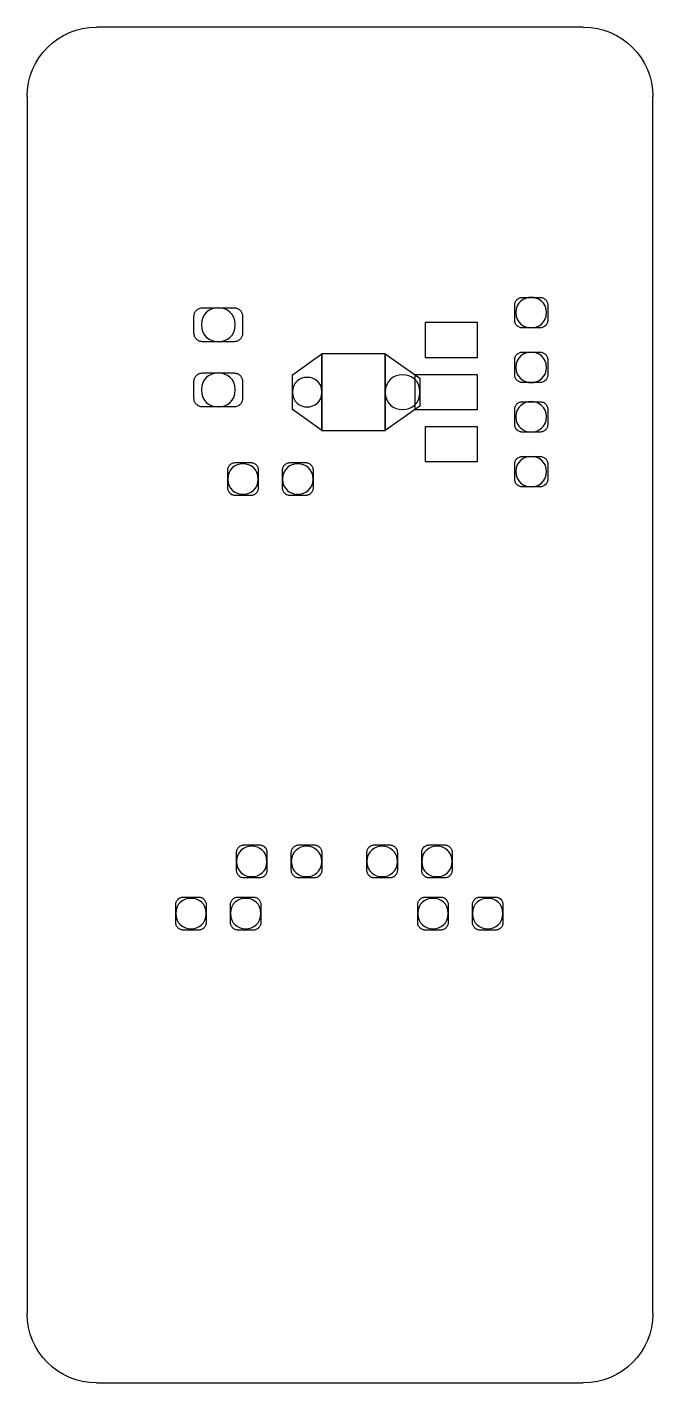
# Model space of a CAD drawing. Extents: x 5 to 105, y 5 to 103.
# Drawn here: x 46.06 to 64.06, y 12.95 to 51.95 of the extents above; entities that cross this region are included whole.
import ezdxf

# ---------------------------------------------------------------- set-up
doc = ezdxf.new("R2010")
doc.units = 0
doc.layers.get('0').update_dxf_attribs({"linetype": 'CONTINUOUS'})

msp = doc.modelspace()

# ---------------------------------------------------------------- linework, layer by layer
at = {"color": 5}
for points in [[(62.054428, 51.954804), (48.054938, 51.954804)], [(46.055425, 49.955265), (46.055425, 14.954471)], [(64.055338, 14.954471), (64.055338, 49.955265)], [(48.054938, 12.954932), (62.054428, 12.954932)]]:
    msp.add_lwpolyline(points, dxfattribs=at)
at = {"color": 7}
for points in [[(61.029178, 43.50191), (61.026421, 43.481239), (61.020909, 43.460568), (61.014019, 43.439898), (61.004373, 43.420605), (60.993348, 43.402691), (60.980946, 43.384777), (60.95063, 43.35446), (60.932715, 43.342057), (60.9148, 43.331033), (60.895508, 43.321387), (60.874837, 43.314497), (60.854167, 43.308984), (60.832118, 43.306228), (60.811447, 43.30485), (60.298817, 43.30485), (60.276769, 43.306228), (60.256098, 43.308984), (60.235428, 43.314497), (60.214757, 43.321387), (60.195465, 43.331033), (60.17755, 43.342057), (60.159635, 43.35446), (60.129319, 43.384777), (60.116916, 43.402691), (60.105892, 43.420605), (60.096246, 43.439898), (60.089355, 43.460568), (60.083843, 43.481239), (60.081087, 43.50191), (60.079709, 43.523958), (60.079709, 43.960796), (60.081087, 43.982845), (60.083843, 44.003516), (60.089355, 44.024186), (60.096246, 44.044857), (60.105892, 44.064149), (60.116916, 44.083442), (60.129319, 44.099978), (60.144477, 44.116515), (60.159635, 44.130295), (60.17755, 44.142697), (60.195465, 44.153722), (60.214757, 44.163368), (60.235428, 44.170258), (60.256098, 44.17577), (60.276769, 44.178527), (60.298817, 44.179905), (60.811447, 44.179905), (60.832118, 44.178527), (60.854167, 44.17577), (60.874837, 44.170258), (60.895508, 44.163368), (60.9148, 44.153722), (60.932715, 44.142697), (60.95063, 44.130295), (60.965788, 44.116515), (60.980946, 44.099978), (60.993348, 44.083442), (61.004373, 44.064149), (61.014019, 44.044857), (61.020909, 44.024186), (61.026421, 44.003516), (61.029178, 43.982845), (61.030556, 43.960796), (61.030556, 43.523958)], [(52.25383, 43.124327), (52.249696, 43.100901), (52.244184, 43.077474), (52.235916, 43.055425), (52.22627, 43.033377), (52.213867, 43.012706), (52.200087, 42.994792), (52.18355, 42.976877), (52.165636, 42.960341), (52.146343, 42.94656), (52.125673, 42.934158), (52.105002, 42.923134), (52.081576, 42.914865), (52.058149, 42.909353), (52.034722, 42.906597), (52.011296, 42.905219), (51.099034, 42.905219), (51.07423, 42.906597), (51.050803, 42.909353), (51.027376, 42.914865), (51.005328, 42.923134), (50.983279, 42.934158), (50.963987, 42.94656), (50.944694, 42.960341), (50.92678, 42.976877), (50.910243, 42.994792), (50.896463, 43.012706), (50.88406, 43.033377), (50.873036, 43.055425), (50.866146, 43.077474), (50.859256, 43.100901), (50.856499, 43.124327), (50.855122, 43.149132), (50.855122, 43.635579), (50.856499, 43.660384), (50.859256, 43.683811), (50.866146, 43.707237), (50.873036, 43.729286), (50.88406, 43.751335), (50.896463, 43.772005), (50.910243, 43.791298), (50.92678, 43.809212), (50.944694, 43.82437), (50.963987, 43.839529), (50.983279, 43.850553), (51.005328, 43.861578), (51.027376, 43.869846), (51.050803, 43.875358), (51.07423, 43.879492), (52.034722, 43.879492), (52.058149, 43.875358), (52.081576, 43.869846), (52.105002, 43.861578), (52.146343, 43.839529), (52.165636, 43.82437), (52.18355, 43.809212), (52.200087, 43.791298), (52.213867, 43.772005), (52.22627, 43.751335), (52.235916, 43.729286), (52.244184, 43.707237), (52.249696, 43.683811), (52.25383, 43.660384), (52.255208, 43.635579), (52.255208, 43.149132)], [(57.50829, 42.454601), (59.008973, 42.454601), (59.008973, 43.455056), (57.50829, 43.455056)], [(54.53724, 40.35447), (53.68699, 40.955295), (53.68699, 41.954373), (54.53724, 42.555197)], [(54.524837, 40.35447), (56.364518, 40.35447), (56.364518, 42.553819), (54.524837, 42.553819)], [(56.354872, 42.555197), (57.355328, 41.855154), (57.355328, 41.054514), (56.354872, 40.35447)], [(61.029178, 41.926812), (61.026421, 41.906141), (61.020909, 41.885471), (61.014019, 41.8648), (61.004373, 41.845508), (60.993348, 41.827593), (60.980946, 41.809679), (60.95063, 41.779362), (60.932715, 41.76696), (60.9148, 41.755935), (60.895508, 41.746289), (60.874837, 41.739399), (60.854167, 41.733887), (60.832118, 41.731131), (60.811447, 41.729752), (60.298817, 41.729752), (60.276769, 41.731131), (60.256098, 41.733887), (60.235428, 41.739399), (60.214757, 41.746289), (60.195465, 41.755935), (60.17755, 41.76696), (60.159635, 41.779362), (60.129319, 41.809679), (60.116916, 41.827593), (60.105892, 41.845508), (60.096246, 41.8648), (60.089355, 41.885471), (60.083843, 41.906141), (60.081087, 41.926812), (60.079709, 41.948861), (60.079709, 42.385699), (60.081087, 42.407747), (60.083843, 42.428418), (60.089355, 42.449089), (60.096246, 42.469759), (60.105892, 42.489052), (60.116916, 42.508344), (60.129319, 42.524881), (60.144477, 42.541417), (60.159635, 42.555197), (60.17755, 42.5676), (60.195465, 42.578624), (60.214757, 42.58827), (60.235428, 42.59516), (60.256098, 42.600673), (60.276769, 42.603429), (60.298817, 42.604807), (60.811447, 42.604807), (60.832118, 42.603429), (60.854167, 42.600673), (60.874837, 42.59516), (60.895508, 42.58827), (60.9148, 42.578624), (60.932715, 42.5676), (60.95063, 42.555197), (60.965788, 42.541417), (60.980946, 42.524881), (60.993348, 42.508344), (61.004373, 42.489052), (61.014019, 42.469759), (61.020909, 42.449089), (61.026421, 42.428418), (61.029178, 42.407747), (61.030556, 42.385699), (61.030556, 41.948861)], [(52.25383, 41.250195), (52.249696, 41.226769), (52.244184, 41.203342), (52.235916, 41.179915), (52.22627, 41.159245), (52.213867, 41.138574), (52.200087, 41.119282), (52.18355, 41.101367), (52.165636, 41.084831), (52.146343, 41.07105), (52.125673, 41.058648), (52.105002, 41.049002), (52.081576, 41.040733), (52.058149, 41.035221), (52.034722, 41.031087), (52.011296, 41.029709), (51.099034, 41.029709), (51.07423, 41.031087), (51.050803, 41.035221), (51.027376, 41.040733), (51.005328, 41.049002), (50.983279, 41.058648), (50.963987, 41.07105), (50.944694, 41.084831), (50.92678, 41.101367), (50.910243, 41.119282), (50.896463, 41.138574), (50.88406, 41.159245), (50.873036, 41.179915), (50.859256, 41.226769), (50.856499, 41.250195), (50.855122, 41.273622), (50.855122, 41.761447), (50.856499, 41.784874), (50.859256, 41.808301), (50.873036, 41.855154), (50.88406, 41.875825), (50.896463, 41.896495), (50.910243, 41.915788), (50.92678, 41.933702), (50.944694, 41.950239), (50.963987, 41.964019), (50.983279, 41.976421), (51.005328, 41.986068), (51.027376, 41.994336), (51.050803, 41.999848), (51.07423, 42.003982), (51.099034, 42.00536), (52.011296, 42.00536), (52.034722, 42.003982), (52.058149, 41.999848), (52.081576, 41.994336), (52.105002, 41.986068), (52.125673, 41.976421), (52.146343, 41.964019), (52.165636, 41.950239), (52.18355, 41.933702), (52.200087, 41.915788), (52.213867, 41.896495), (52.22627, 41.875825), (52.235916, 41.855154), (52.244184, 41.831727), (52.249696, 41.808301), (52.25383, 41.784874), (52.255208, 41.761447), (52.255208, 41.273622)], [(57.212012, 40.955295), (59.01173, 40.955295), (59.01173, 41.955751), (57.212012, 41.955751)], [(61.029178, 40.501921), (61.026421, 40.48125), (61.020909, 40.460579), (61.014019, 40.439909), (61.004373, 40.420616), (60.993348, 40.402702), (60.980946, 40.384787), (60.95063, 40.35447), (60.932715, 40.342068), (60.9148, 40.331044), (60.895508, 40.321398), (60.874837, 40.314507), (60.854167, 40.308995), (60.832118, 40.306239), (60.811447, 40.304861), (60.298817, 40.304861), (60.276769, 40.306239), (60.256098, 40.308995), (60.235428, 40.314507), (60.214757, 40.321398), (60.195465, 40.331044), (60.17755, 40.342068), (60.159635, 40.35447), (60.129319, 40.384787), (60.116916, 40.402702), (60.105892, 40.420616), (60.096246, 40.439909), (60.089355, 40.460579), (60.083843, 40.48125), (60.081087, 40.501921), (60.079709, 40.523969), (60.079709, 40.960807), (60.081087, 40.982856), (60.083843, 41.003527), (60.089355, 41.024197), (60.096246, 41.044868), (60.105892, 41.06416), (60.116916, 41.083453), (60.129319, 41.099989), (60.144477, 41.116526), (60.159635, 41.130306), (60.17755, 41.142708), (60.195465, 41.153733), (60.214757, 41.163379), (60.235428, 41.170269), (60.256098, 41.175781), (60.276769, 41.178537), (60.298817, 41.179915), (60.811447, 41.179915), (60.832118, 41.178537), (60.854167, 41.175781), (60.874837, 41.170269), (60.895508, 41.163379), (60.9148, 41.153733), (60.932715, 41.142708), (60.95063, 41.130306), (60.965788, 41.116526), (60.980946, 41.099989), (60.993348, 41.083453), (61.004373, 41.06416), (61.014019, 41.044868), (61.020909, 41.024197), (61.026421, 41.003527), (61.029178, 40.982856), (61.030556, 40.960807), (61.030556, 40.523969)], [(57.50829, 39.454612), (59.008973, 39.454612), (59.008973, 40.455067), (57.50829, 40.455067)], [(52.704449, 38.677398), (52.700315, 38.656727), (52.696181, 38.634679), (52.679644, 38.596094), (52.66862, 38.576801), (52.641059, 38.543728), (52.624523, 38.529948), (52.607986, 38.517546), (52.588694, 38.505143), (52.569401, 38.496875), (52.550109, 38.489985), (52.529438, 38.484473), (52.507389, 38.481716), (52.486719, 38.480339), (52.048503, 38.480339), (52.027832, 38.481716), (52.005784, 38.484473), (51.985113, 38.489985), (51.964442, 38.496875), (51.94515, 38.505143), (51.909321, 38.529948), (51.894163, 38.543728), (51.879004, 38.560265), (51.866602, 38.576801), (51.855577, 38.596094), (51.839041, 38.634679), (51.833529, 38.656727), (51.830773, 38.677398), (51.829395, 38.698068), (51.829395, 39.210699), (51.830773, 39.232747), (51.833529, 39.253418), (51.839041, 39.274089), (51.847309, 39.294759), (51.855577, 39.314052), (51.866602, 39.333344), (51.879004, 39.349881), (51.894163, 39.366417), (51.909321, 39.380197), (51.927235, 39.3926), (51.94515, 39.403624), (51.964442, 39.41327), (51.985113, 39.42016), (52.005784, 39.425673), (52.027832, 39.428429), (52.048503, 39.429807), (52.486719, 39.429807), (52.507389, 39.428429), (52.529438, 39.425673), (52.550109, 39.42016), (52.569401, 39.41327), (52.588694, 39.403624), (52.607986, 39.3926), (52.624523, 39.380197), (52.641059, 39.366417), (52.66862, 39.333344), (52.679644, 39.314052), (52.687913, 39.294759), (52.696181, 39.274089), (52.704449, 39.232747)], [(54.279546, 38.677398), (54.275413, 38.656727), (54.2699, 38.634679), (54.26301, 38.615386), (54.254742, 38.596094), (54.243718, 38.576801), (54.216157, 38.543728), (54.19962, 38.529948), (54.183084, 38.517546), (54.163791, 38.505143), (54.144499, 38.496875), (54.125206, 38.489985), (54.104536, 38.484473), (54.082487, 38.481716), (54.061816, 38.480339), (53.6236, 38.480339), (53.60293, 38.481716), (53.580881, 38.484473), (53.560211, 38.489985), (53.53954, 38.496875), (53.520248, 38.505143), (53.484418, 38.529948), (53.46926, 38.543728), (53.454102, 38.560265), (53.441699, 38.576801), (53.430675, 38.596094), (53.421029, 38.615386), (53.414138, 38.634679), (53.408626, 38.656727), (53.40587, 38.677398), (53.404492, 38.698068), (53.404492, 39.210699), (53.40587, 39.232747), (53.408626, 39.253418), (53.414138, 39.274089), (53.421029, 39.294759), (53.430675, 39.314052), (53.441699, 39.333344), (53.454102, 39.349881), (53.46926, 39.366417), (53.484418, 39.380197), (53.502333, 39.3926), (53.520248, 39.403624), (53.53954, 39.41327), (53.560211, 39.42016), (53.580881, 39.425673), (53.60293, 39.428429), (53.6236, 39.429807), (54.061816, 39.429807), (54.082487, 39.428429), (54.104536, 39.425673), (54.125206, 39.42016), (54.144499, 39.41327), (54.163791, 39.403624), (54.183084, 39.3926), (54.19962, 39.380197), (54.216157, 39.366417), (54.243718, 39.333344), (54.254742, 39.314052), (54.26301, 39.294759), (54.2699, 39.274089), (54.275413, 39.253418), (54.279546, 39.232747)], [(61.029178, 38.926823), (61.026421, 38.906152), (61.020909, 38.885482), (61.014019, 38.864811), (61.004373, 38.845519), (60.993348, 38.827604), (60.980946, 38.80969), (60.95063, 38.779373), (60.932715, 38.76697), (60.9148, 38.755946), (60.895508, 38.7463), (60.874837, 38.73941), (60.854167, 38.733898), (60.832118, 38.731141), (60.811447, 38.729763), (60.298817, 38.729763), (60.276769, 38.731141), (60.256098, 38.733898), (60.235428, 38.73941), (60.214757, 38.7463), (60.195465, 38.755946), (60.17755, 38.76697), (60.159635, 38.779373), (60.129319, 38.80969), (60.116916, 38.827604), (60.105892, 38.845519), (60.096246, 38.864811), (60.089355, 38.885482), (60.083843, 38.906152), (60.081087, 38.926823), (60.079709, 38.948872), (60.079709, 39.38571), (60.081087, 39.407758), (60.083843, 39.428429), (60.089355, 39.449099), (60.096246, 39.46977), (60.105892, 39.489062), (60.116916, 39.508355), (60.129319, 39.524891), (60.144477, 39.541428), (60.159635, 39.555208), (60.17755, 39.567611), (60.195465, 39.578635), (60.214757, 39.588281), (60.235428, 39.595171), (60.256098, 39.600684), (60.276769, 39.60344), (60.298817, 39.604818), (60.811447, 39.604818), (60.832118, 39.60344), (60.854167, 39.600684), (60.874837, 39.595171), (60.895508, 39.588281), (60.9148, 39.578635), (60.932715, 39.567611), (60.95063, 39.555208), (60.965788, 39.541428), (60.980946, 39.524891), (60.993348, 39.508355), (61.004373, 39.489062), (61.014019, 39.46977), (61.020909, 39.449099), (61.026421, 39.428429), (61.029178, 39.407758), (61.030556, 39.38571), (61.030556, 38.948872)], [(52.953874, 27.677897), (52.951118, 27.655848), (52.945605, 27.635178), (52.938715, 27.614507), (52.929069, 27.595215), (52.918045, 27.5773), (52.905642, 27.559386), (52.875326, 27.529069), (52.857411, 27.516667), (52.839497, 27.505642), (52.820204, 27.495996), (52.799534, 27.489106), (52.778863, 27.483594), (52.758192, 27.480837), (52.736144, 27.47946), (52.299306, 27.47946), (52.277257, 27.480837), (52.256586, 27.483594), (52.235916, 27.489106), (52.215245, 27.495996), (52.195953, 27.505642), (52.17666, 27.516667), (52.160124, 27.529069), (52.143587, 27.544227), (52.129807, 27.559386), (52.117405, 27.5773), (52.10638, 27.595215), (52.096734, 27.614507), (52.089844, 27.635178), (52.084332, 27.655848), (52.081576, 27.677897), (52.080197, 27.698568), (52.080197, 28.211198), (52.081576, 28.233247), (52.084332, 28.253917), (52.089844, 28.274587), (52.096734, 28.295258), (52.10638, 28.314551), (52.117405, 28.332465), (52.129807, 28.35038), (52.143587, 28.365538), (52.160124, 28.380697), (52.17666, 28.393099), (52.195953, 28.404123), (52.215245, 28.41377), (52.235916, 28.42066), (52.256586, 28.426172), (52.277257, 28.428928), (52.299306, 28.430306), (52.736144, 28.430306), (52.758192, 28.428928), (52.778863, 28.426172), (52.799534, 28.42066), (52.820204, 28.41377), (52.839497, 28.404123), (52.857411, 28.393099), (52.875326, 28.380697), (52.905642, 28.35038), (52.918045, 28.332465), (52.929069, 28.314551), (52.938715, 28.295258), (52.945605, 28.274587), (52.951118, 28.253917), (52.953874, 28.233247), (52.955252, 28.211198), (52.955252, 27.698568)], [(54.528972, 27.677897), (54.526215, 27.655848), (54.520703, 27.635178), (54.513813, 27.614507), (54.504167, 27.595215), (54.493142, 27.5773), (54.48074, 27.559386), (54.450423, 27.529069), (54.432509, 27.516667), (54.414594, 27.505642), (54.395302, 27.495996), (54.374631, 27.489106), (54.353961, 27.483594), (54.33329, 27.480837), (54.311241, 27.47946), (53.874403, 27.47946), (53.852355, 27.480837), (53.831684, 27.483594), (53.809635, 27.489106), (53.790343, 27.495996), (53.77105, 27.505642), (53.751758, 27.516667), (53.735222, 27.529069), (53.718685, 27.544227), (53.704905, 27.559386), (53.692502, 27.5773), (53.681478, 27.595215), (53.671832, 27.614507), (53.664941, 27.635178), (53.659429, 27.655848), (53.656673, 27.677897), (53.655295, 27.698568), (53.655295, 28.211198), (53.656673, 28.233247), (53.659429, 28.253917), (53.664941, 28.274587), (53.671832, 28.295258), (53.681478, 28.314551), (53.692502, 28.332465), (53.704905, 28.35038), (53.718685, 28.365538), (53.735222, 28.380697), (53.751758, 28.393099), (53.77105, 28.404123), (53.790343, 28.41377), (53.809635, 28.42066), (53.831684, 28.426172), (53.852355, 28.428928), (53.874403, 28.430306), (54.311241, 28.430306), (54.33329, 28.428928), (54.353961, 28.426172), (54.374631, 28.42066), (54.395302, 28.41377), (54.414594, 28.404123), (54.432509, 28.393099), (54.450423, 28.380697), (54.48074, 28.35038), (54.493142, 28.332465), (54.504167, 28.314551), (54.513813, 28.295258), (54.520703, 28.274587), (54.526215, 28.253917), (54.528972, 28.233247), (54.530349, 28.211198), (54.530349, 27.698568)], [(56.703516, 27.677897), (56.70076, 27.655848), (56.695248, 27.635178), (56.688357, 27.614507), (56.678711, 27.595215), (56.667687, 27.5773), (56.655284, 27.559386), (56.641504, 27.544227), (56.624968, 27.529069), (56.608431, 27.516667), (56.589138, 27.505642), (56.569846, 27.495996), (56.549175, 27.489106), (56.528505, 27.483594), (56.507834, 27.480837), (56.485786, 27.47946), (56.048947, 27.47946), (56.026899, 27.480837), (56.006228, 27.483594), (55.985558, 27.489106), (55.964887, 27.495996), (55.945595, 27.505642), (55.92768, 27.516667), (55.909766, 27.529069), (55.879449, 27.559386), (55.867046, 27.5773), (55.856022, 27.595215), (55.846376, 27.614507), (55.839486, 27.635178), (55.833973, 27.655848), (55.831218, 27.677897), (55.82984, 27.698568), (55.82984, 28.211198), (55.831218, 28.233247), (55.833973, 28.253917), (55.839486, 28.274587), (55.846376, 28.295258), (55.856022, 28.314551), (55.867046, 28.332465), (55.879449, 28.35038), (55.909766, 28.380697), (55.92768, 28.393099), (55.945595, 28.404123), (55.964887, 28.41377), (55.985558, 28.42066), (56.006228, 28.426172), (56.026899, 28.428928), (56.048947, 28.430306), (56.485786, 28.430306), (56.507834, 28.428928), (56.528505, 28.426172), (56.549175, 28.42066), (56.569846, 28.41377), (56.589138, 28.404123), (56.608431, 28.393099), (56.624968, 28.380697), (56.641504, 28.365538), (56.655284, 28.35038), (56.667687, 28.332465), (56.678711, 28.314551), (56.688357, 28.295258), (56.695248, 28.274587), (56.70076, 28.253917), (56.703516, 28.233247), (56.704894, 28.211198), (56.704894, 27.698568)], [(58.278613, 27.677897), (58.275857, 27.655848), (58.270345, 27.635178), (58.263455, 27.614507), (58.253809, 27.595215), (58.242784, 27.5773), (58.230382, 27.559386), (58.216602, 27.544227), (58.200065, 27.529069), (58.182151, 27.516667), (58.164236, 27.505642), (58.144944, 27.495996), (58.124273, 27.489106), (58.103602, 27.483594), (58.082932, 27.480837), (58.060883, 27.47946), (57.624045, 27.47946), (57.601997, 27.480837), (57.581326, 27.483594), (57.560656, 27.489106), (57.539985, 27.495996), (57.520692, 27.505642), (57.502778, 27.516667), (57.484863, 27.529069), (57.454546, 27.559386), (57.442144, 27.5773), (57.43112, 27.595215), (57.421473, 27.614507), (57.414583, 27.635178), (57.409071, 27.655848), (57.406315, 27.677897), (57.404937, 27.698568), (57.404937, 28.211198), (57.406315, 28.233247), (57.409071, 28.253917), (57.414583, 28.274587), (57.421473, 28.295258), (57.43112, 28.314551), (57.442144, 28.332465), (57.454546, 28.35038), (57.484863, 28.380697), (57.502778, 28.393099), (57.520692, 28.404123), (57.539985, 28.41377), (57.560656, 28.42066), (57.581326, 28.426172), (57.601997, 28.428928), (57.624045, 28.430306), (58.060883, 28.430306), (58.082932, 28.428928), (58.103602, 28.426172), (58.124273, 28.42066), (58.144944, 28.41377), (58.164236, 28.404123), (58.182151, 28.393099), (58.200065, 28.380697), (58.216602, 28.365538), (58.230382, 28.35038), (58.242784, 28.332465), (58.253809, 28.314551), (58.263455, 28.295258), (58.270345, 28.274587), (58.275857, 28.253917), (58.278613, 28.233247), (58.279991, 28.211198), (58.279991, 27.698568)], [(51.203765, 26.177214), (51.201009, 26.156543), (51.195497, 26.135872), (51.188607, 26.115202), (51.178961, 26.095909), (51.167936, 26.076617), (51.155534, 26.06008), (51.140376, 26.043544), (51.125217, 26.029763), (51.107303, 26.017361), (51.089388, 26.006337), (51.070095, 25.99669), (51.049425, 25.9898), (51.028755, 25.984288), (51.008084, 25.981532), (50.986035, 25.980154), (50.549197, 25.980154), (50.527149, 25.981532), (50.506478, 25.984288), (50.485807, 25.9898), (50.465137, 25.99669), (50.445844, 26.006337), (50.426552, 26.017361), (50.410015, 26.029763), (50.393479, 26.043544), (50.379698, 26.06008), (50.367296, 26.076617), (50.356272, 26.095909), (50.346626, 26.115202), (50.339735, 26.135872), (50.334223, 26.156543), (50.331467, 26.177214), (50.330089, 26.199262), (50.330089, 26.711892), (50.331467, 26.732563), (50.334223, 26.753233), (50.339735, 26.775282), (50.346626, 26.794575), (50.356272, 26.813867), (50.367296, 26.83316), (50.379698, 26.849696), (50.393479, 26.866233), (50.426552, 26.893793), (50.445844, 26.904818), (50.465137, 26.913086), (50.485807, 26.919976), (50.506478, 26.925488), (50.527149, 26.928244), (50.549197, 26.929622), (50.986035, 26.929622), (51.008084, 26.928244), (51.028755, 26.925488), (51.049425, 26.919976), (51.070095, 26.913086), (51.089388, 26.904818), (51.107303, 26.893793), (51.125217, 26.880013), (51.140376, 26.866233), (51.155534, 26.849696), (51.167936, 26.83316), (51.178961, 26.813867), (51.188607, 26.794575), (51.195497, 26.775282), (51.201009, 26.753233), (51.203765, 26.732563), (51.205143, 26.711892), (51.205143, 26.199262)], [(52.778863, 26.177214), (52.776107, 26.156543), (52.770595, 26.135872), (52.763704, 26.115202), (52.754058, 26.095909), (52.743034, 26.076617), (52.730631, 26.06008), (52.715473, 26.043544), (52.700315, 26.029763), (52.6824, 26.017361), (52.664486, 26.006337), (52.645193, 25.99669), (52.624523, 25.9898), (52.603852, 25.984288), (52.583182, 25.981532), (52.561133, 25.980154), (52.124295, 25.980154), (52.102246, 25.981532), (52.081576, 25.984288), (52.060905, 25.9898), (52.040234, 25.99669), (52.020942, 26.006337), (52.001649, 26.017361), (51.985113, 26.029763), (51.968576, 26.043544), (51.954796, 26.06008), (51.942394, 26.076617), (51.931369, 26.095909), (51.921723, 26.115202), (51.914833, 26.135872), (51.909321, 26.156543), (51.906565, 26.177214), (51.905187, 26.199262), (51.905187, 26.711892), (51.906565, 26.732563), (51.909321, 26.753233), (51.914833, 26.775282), (51.921723, 26.794575), (51.931369, 26.813867), (51.942394, 26.83316), (51.954796, 26.849696), (51.968576, 26.866233), (52.001649, 26.893793), (52.020942, 26.904818), (52.040234, 26.913086), (52.060905, 26.919976), (52.081576, 26.925488), (52.102246, 26.928244), (52.124295, 26.929622), (52.561133, 26.929622), (52.583182, 26.928244), (52.603852, 26.925488), (52.624523, 26.919976), (52.645193, 26.913086), (52.664486, 26.904818), (52.6824, 26.893793), (52.700315, 26.880013), (52.715473, 26.866233), (52.730631, 26.849696), (52.743034, 26.83316), (52.754058, 26.813867), (52.763704, 26.794575), (52.770595, 26.775282), (52.776107, 26.753233), (52.778863, 26.732563), (52.780241, 26.711892), (52.780241, 26.199262)], [(58.166992, 26.177214), (58.158724, 26.135872), (58.150456, 26.115202), (58.142187, 26.095909), (58.131163, 26.076617), (58.103602, 26.043544), (58.087066, 26.029763), (58.07053, 26.017361), (58.051237, 26.006337), (58.031944, 25.99669), (58.012652, 25.9898), (57.991981, 25.984288), (57.969933, 25.981532), (57.949262, 25.980154), (57.511046, 25.980154), (57.490376, 25.981532), (57.468327, 25.984288), (57.447656, 25.9898), (57.426986, 25.99669), (57.407693, 26.006337), (57.389779, 26.017361), (57.371864, 26.029763), (57.356706, 26.043544), (57.341547, 26.06008), (57.329145, 26.076617), (57.318121, 26.095909), (57.308474, 26.115202), (57.301584, 26.135872), (57.296072, 26.156543), (57.293316, 26.177214), (57.291938, 26.199262), (57.291938, 26.711892), (57.293316, 26.732563), (57.296072, 26.753233), (57.301584, 26.775282), (57.308474, 26.794575), (57.318121, 26.813867), (57.329145, 26.83316), (57.341547, 26.849696), (57.356706, 26.866233), (57.371864, 26.880013), (57.389779, 26.893793), (57.407693, 26.904818), (57.426986, 26.913086), (57.447656, 26.919976), (57.468327, 26.925488), (57.490376, 26.928244), (57.511046, 26.929622), (57.949262, 26.929622), (57.969933, 26.928244), (57.991981, 26.925488), (58.012652, 26.919976), (58.031944, 26.913086), (58.051237, 26.904818), (58.07053, 26.893793), (58.103602, 26.866233), (58.131163, 26.83316), (58.142187, 26.813867), (58.158724, 26.775282), (58.162858, 26.753233), (58.166992, 26.732563)], [(59.74209, 26.177214), (59.737956, 26.156543), (59.732444, 26.135872), (59.725553, 26.115202), (59.717285, 26.095909), (59.706261, 26.076617), (59.6787, 26.043544), (59.662164, 26.029763), (59.645627, 26.017361), (59.626335, 26.006337), (59.607042, 25.99669), (59.587749, 25.9898), (59.567079, 25.984288), (59.545031, 25.981532), (59.52436, 25.980154), (59.086144, 25.980154), (59.065473, 25.981532), (59.043425, 25.984288), (59.022754, 25.9898), (59.002083, 25.99669), (58.982791, 26.006337), (58.964876, 26.017361), (58.946962, 26.029763), (58.931803, 26.043544), (58.916645, 26.06008), (58.904243, 26.076617), (58.893218, 26.095909), (58.883572, 26.115202), (58.876682, 26.135872), (58.87117, 26.156543), (58.868414, 26.177214), (58.867036, 26.199262), (58.867036, 26.711892), (58.868414, 26.732563), (58.87117, 26.753233), (58.876682, 26.775282), (58.883572, 26.794575), (58.893218, 26.813867), (58.904243, 26.83316), (58.916645, 26.849696), (58.931803, 26.866233), (58.946962, 26.880013), (58.964876, 26.893793), (58.982791, 26.904818), (59.002083, 26.913086), (59.022754, 26.919976), (59.043425, 26.925488), (59.065473, 26.928244), (59.086144, 26.929622), (59.52436, 26.929622), (59.545031, 26.928244), (59.567079, 26.925488), (59.587749, 26.919976), (59.607042, 26.913086), (59.626335, 26.904818), (59.645627, 26.893793), (59.6787, 26.866233), (59.706261, 26.83316), (59.717285, 26.813867), (59.725553, 26.794575), (59.732444, 26.775282), (59.737956, 26.753233), (59.74209, 26.732563)]]:
    msp.add_lwpolyline(points, close=True, dxfattribs=at)
at = {"color": 5}
for points in [[(46.055425, 49.955265), (46.055425, 51.059073), (46.949759, 51.954804), (48.054938, 51.954804)], [(62.054428, 51.954804), (63.159633, 51.954804), (64.055338, 51.059073), (64.055338, 49.955265)], [(48.054938, 12.954932), (46.949759, 12.954932), (46.055425, 13.850663), (46.055425, 14.954471)], [(64.055338, 14.954471), (64.055338, 13.850663), (63.159633, 12.954932), (62.054428, 12.954932)]]:
    msp.add_open_spline(points, degree=3, dxfattribs=at)
at = {"color": 7}
for points in [[(60.99197, 43.743066), (60.99197, 44.325976), (60.116916, 44.325976), (60.116916, 43.743066)], [(52.042991, 43.393045), (52.042991, 44.042101), (51.06734, 44.042101), (51.06734, 43.393045)], [(60.116916, 43.743066), (60.116916, 43.158778), (60.99197, 43.158778), (60.99197, 43.743066)], [(51.06734, 43.393045), (51.06734, 42.742611), (52.042991, 42.742611), (52.042991, 43.393045)], [(60.99197, 42.167969), (60.99197, 42.750879), (60.116916, 42.750879), (60.116916, 42.167969)], [(52.042991, 41.517535), (52.042991, 42.167969), (51.06734, 42.167969), (51.06734, 41.517535)], [(57.355328, 41.455523), (57.355328, 42.121115), (56.354872, 42.121115), (56.354872, 41.455523)], [(60.116916, 42.167969), (60.116916, 41.583681), (60.99197, 41.583681), (60.99197, 42.167969)], [(54.53724, 41.455523), (54.53724, 42.021897), (53.68699, 42.021897), (53.68699, 41.455523)], [(51.06734, 41.517535), (51.06734, 40.867101), (52.042991, 40.867101), (52.042991, 41.517535)], [(53.68699, 41.455523), (53.68699, 40.887771), (54.53724, 40.887771), (54.53724, 41.455523)], [(56.354872, 41.455523), (56.354872, 40.788553), (57.355328, 40.788553), (57.355328, 41.455523)], [(60.99197, 40.743077), (60.99197, 41.325987), (60.116916, 41.325987), (60.116916, 40.743077)], [(60.116916, 40.743077), (60.116916, 40.158789), (60.99197, 40.158789), (60.99197, 40.743077)], [(52.704449, 38.954384), (52.704449, 39.538672), (51.829395, 39.538672), (51.829395, 38.954384)], [(54.279546, 38.954384), (54.279546, 39.538672), (53.404492, 39.538672), (53.404492, 38.954384)], [(60.99197, 39.16798), (60.99197, 39.75089), (60.116916, 39.75089), (60.116916, 39.16798)], [(60.116916, 39.16798), (60.116916, 38.583691), (60.99197, 38.583691), (60.99197, 39.16798)], [(51.829395, 38.954384), (51.829395, 38.371473), (52.704449, 38.371473), (52.704449, 38.954384)], [(53.404492, 38.954384), (53.404492, 38.371473), (54.279546, 38.371473), (54.279546, 38.954384)], [(52.955252, 27.954883), (52.955252, 28.537793), (52.080197, 28.537793), (52.080197, 27.954883)], [(54.530349, 27.954883), (54.530349, 28.537793), (53.655295, 28.537793), (53.655295, 27.954883)], [(56.704894, 27.954883), (56.704894, 28.537793), (55.82984, 28.537793), (55.82984, 27.954883)], [(58.279991, 27.954883), (58.279991, 28.537793), (57.404937, 28.537793), (57.404937, 27.954883)], [(52.080197, 27.954883), (52.080197, 27.371973), (52.955252, 27.371973), (52.955252, 27.954883)], [(53.655295, 27.954883), (53.655295, 27.371973), (54.530349, 27.371973), (54.530349, 27.954883)], [(55.82984, 27.954883), (55.82984, 27.371973), (56.704894, 27.371973), (56.704894, 27.954883)], [(57.404937, 27.954883), (57.404937, 27.371973), (58.279991, 27.371973), (58.279991, 27.954883)], [(51.205143, 26.455577), (51.205143, 27.038487), (50.330089, 27.038487), (50.330089, 26.455577)], [(52.780241, 26.455577), (52.780241, 27.038487), (51.905187, 27.038487), (51.905187, 26.455577)], [(58.166992, 26.455577), (58.166992, 27.038487), (57.291938, 27.038487), (57.291938, 26.455577)], [(59.74209, 26.455577), (59.74209, 27.038487), (58.867036, 27.038487), (58.867036, 26.455577)], [(50.330089, 26.455577), (50.330089, 25.871289), (51.205143, 25.871289), (51.205143, 26.455577)], [(51.905187, 26.455577), (51.905187, 25.871289), (52.780241, 25.871289), (52.780241, 26.455577)], [(57.291938, 26.455577), (57.291938, 25.871289), (58.166992, 25.871289), (58.166992, 26.455577)], [(58.867036, 26.455577), (58.867036, 25.871289), (59.74209, 25.871289), (59.74209, 26.455577)]]:
    msp.add_open_spline(points, degree=3, dxfattribs=at)

doc.saveas('drawing.dxf')
